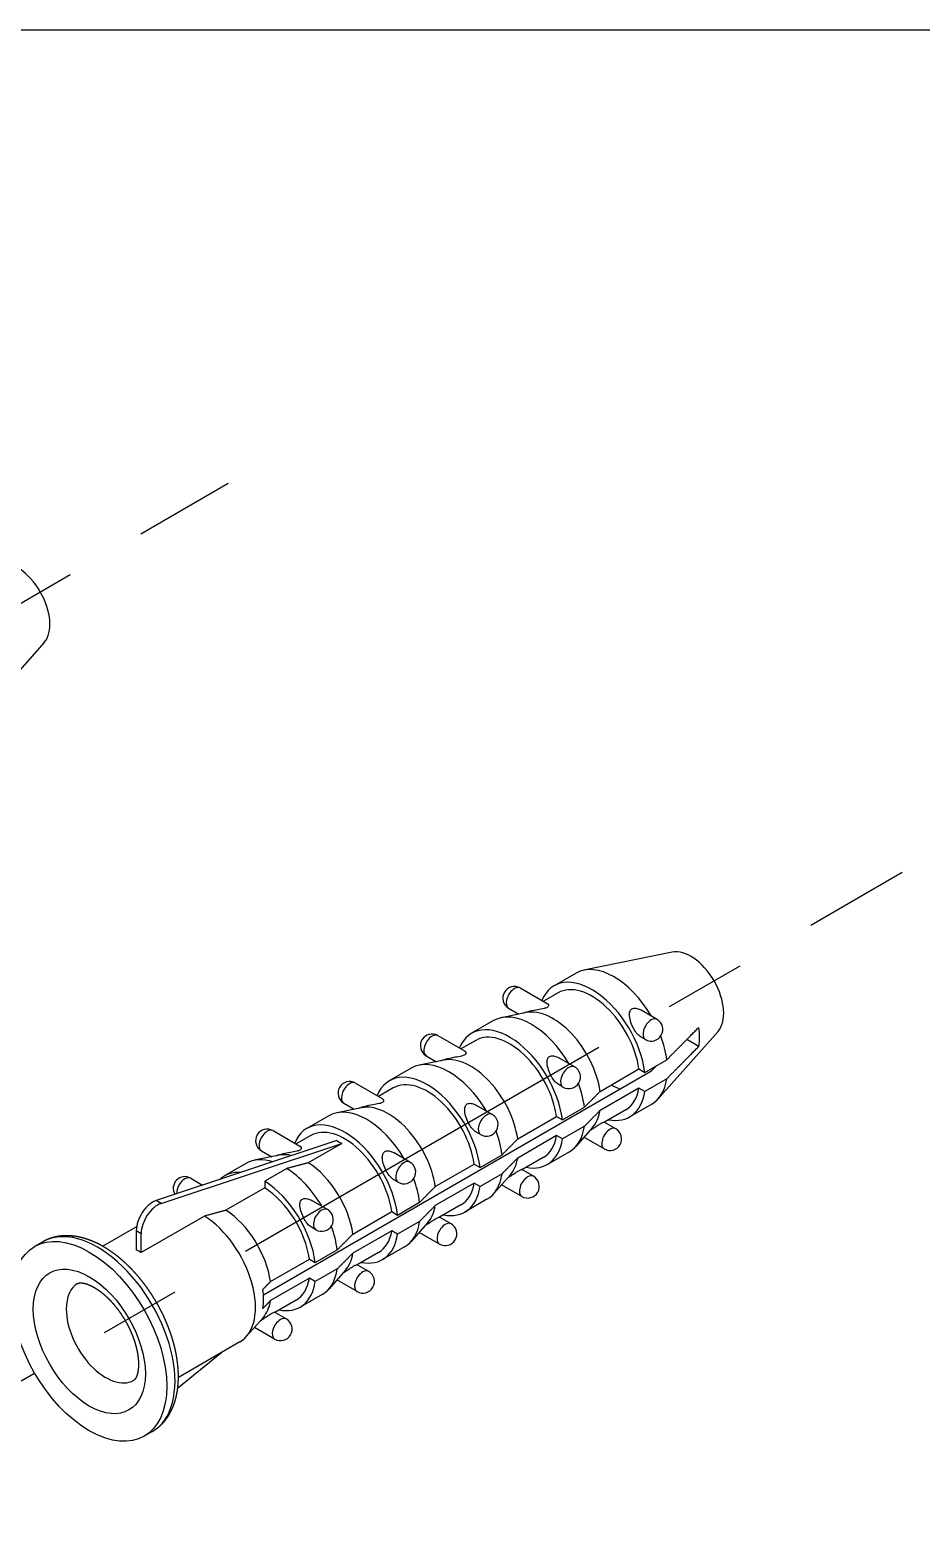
# Model space of a CAD drawing. Extents: x -4509 to -4089, y -1506 to -1209.
# Drawn here: x -4139.16 to -4120.03, y -1321.82 to -1289.96 of the extents above; entities that cross this region are included whole.
import ezdxf

# ---------------------------------------------------------------- set-up
doc = ezdxf.new("R2010")
doc.units = 0
doc.header["$LTSCALE"] = 7
doc.linetypes.add('CENTER', pattern=[2, 1.25, -0.25, 0.25, -0.25])
doc.layers.get('0').update_dxf_attribs({"color": 2, "linetype": 'CONTINUOUS'})
doc.layers.add('CL', color=1, linetype='CENTER')
doc.layers.add('D', color=2, linetype='CONTINUOUS')

msp = doc.modelspace()

# ---------------------------------------------------------------- linework, layer by layer
at = {"color": 2}
msp.add_lwpolyline([(-4180.62631, -1289.9554), (-4105.84188, -1289.9554), (-4105.84188, -1341.06926), (-4180.62631, -1341.06926)], close=True, dxfattribs=at)
at = {"layer": 'CL', "color": 1, "linetype": 'CENTER'}
for p, q in [((-4173.15102, -1321.77411), (-4134.89844, -1299.692)), ((-4158.77641, -1330.17), (-4120.44225, -1308.0408))]:
    msp.add_line(p, q, dxfattribs=at)
at = {"layer": 'D'}
for p, q in [((-4138.84685, -1303.10535), (-4140.13015, -1304.55487)), ((-4125.37255, -1309.75347), (-4127.26953, -1310.14007)), ((-4127.43819, -1310.20346), (-4127.91016, -1310.47595)), ((-4128.63436, -1310.52364), (-4128.06065, -1310.85487)), ((-4127.82266, -1310.62751), (-4128.13856, -1310.80989)), ((-4129.20596, -1311.22408), (-4129.67793, -1311.49657)), ((-4128.50614, -1311.05244), (-4129.0373, -1311.16069)), ((-4128.88436, -1310.95666), (-4128.66306, -1311.08442)), ((-4125.69987, -1311.19725), (-4126.03742, -1311.00237)), ((-4130.40213, -1311.54426), (-4129.82842, -1311.87549)), ((-4124.39066, -1311.45414), (-4125.67396, -1312.90367)), ((-4129.59043, -1311.64813), (-4129.90633, -1311.83051)), ((-4125.94987, -1311.63026), (-4126.04203, -1311.57705)), ((-4124.80447, -1311.77835), (-4125.06158, -1311.62991)), ((-4130.27391, -1312.07306), (-4130.80506, -1312.18131)), ((-4130.65213, -1311.97728), (-4130.43083, -1312.10504)), ((-4127.46764, -1312.21787), (-4127.80519, -1312.02299)), ((-4125.96229, -1312.33463), (-4125.49032, -1312.06213)), ((-4125.83534, -1312.31687), (-4134.14605, -1317.11506)), ((-4130.97372, -1312.2447), (-4131.4457, -1312.51719)), ((-4126.92169, -1312.74371), (-4126.08771, -1312.26221)), ((-4126.08771, -1312.26221), (-4125.96229, -1312.33463)), ((-4125.49032, -1312.47038), (-4125.96229, -1312.74287)), ((-4132.1699, -1312.56488), (-4131.59619, -1312.89611)), ((-4131.3582, -1312.66875), (-4131.6741, -1312.85113)), ((-4127.71764, -1312.65089), (-4127.8098, -1312.59767)), ((-4126.08771, -1312.67046), (-4126.92169, -1313.15196)), ((-4125.96229, -1312.74287), (-4126.08771, -1312.67046)), ((-4132.04168, -1313.09368), (-4132.57283, -1313.20193)), ((-4132.4199, -1312.9979), (-4132.1986, -1313.12566)), ((-4129.2354, -1313.23849), (-4129.57296, -1313.04361)), ((-4127.73006, -1313.35525), (-4127.25809, -1313.08275)), ((-4126.37266, -1313.13898), (-4126.82955, -1313.40277)), ((-4125.81319, -1313.01804), (-4126.28516, -1313.29054)), ((-4132.74149, -1313.26532), (-4133.21346, -1313.53781)), ((-4128.68946, -1313.76433), (-4127.85548, -1313.28284)), ((-4127.85548, -1313.28284), (-4127.73006, -1313.35525)), ((-4126.58375, -1313.54468), (-4126.83337, -1313.40056)), ((-4133.93766, -1313.5855), (-4133.36395, -1313.91674)), ((-4133.12596, -1313.68937), (-4133.44186, -1313.87175)), ((-4129.4854, -1313.67151), (-4129.57757, -1313.61829)), ((-4127.85548, -1313.69108), (-4128.68946, -1314.17258)), ((-4127.73006, -1313.76349), (-4127.85548, -1313.69108)), ((-4127.25809, -1313.491), (-4127.73006, -1313.76349)), ((-4127.08241, -1313.51843), (-4127.44173, -1313.92429)), ((-4126.83375, -1313.97769), (-4127.26737, -1313.72734)), ((-4132.5674, -1313.79763), (-4136.44635, -1315.08509)), ((-4136.34029, -1315.14633), (-4132.46133, -1313.85886)), ((-4134.18766, -1314.01852), (-4133.96636, -1314.14628)), ((-4132.46133, -1313.85886), (-4133.18191, -1314.27489)), ((-4131.00317, -1314.25911), (-4131.34072, -1314.06423)), ((-4127.58096, -1314.03866), (-4128.05293, -1314.31116)), ((-4134.50926, -1314.28594), (-4134.98123, -1314.55844)), ((-4133.80944, -1314.1143), (-4134.3406, -1314.22255)), ((-4133.64372, -1314.39846), (-4134.1157, -1314.67095)), ((-4130.45722, -1314.78495), (-4129.62324, -1314.30346)), ((-4129.62324, -1314.30346), (-4129.49783, -1314.37587)), ((-4129.49783, -1314.37587), (-4129.02586, -1314.10337)), ((-4128.14043, -1314.1596), (-4128.59732, -1314.42339)), ((-4135.70543, -1314.60613), (-4135.44913, -1314.7541)), ((-4134.1157, -1314.67095), (-4134.1157, -1314.81401)), ((-4131.25317, -1314.69213), (-4131.34534, -1314.63892)), ((-4129.62324, -1314.7117), (-4130.45722, -1315.1932)), ((-4129.49783, -1314.78412), (-4129.62324, -1314.7117)), ((-4129.02586, -1314.51162), (-4129.49783, -1314.78412)), ((-4128.85017, -1314.53905), (-4129.2095, -1314.94491)), ((-4128.35152, -1314.5653), (-4128.60114, -1314.42118)), ((-4134.1157, -1314.81401), (-4134.94967, -1315.29551)), ((-4128.60152, -1314.99831), (-4129.03513, -1314.74797)), ((-4136.34029, -1315.14633), (-4136.44635, -1315.08509)), ((-4132.77094, -1315.27973), (-4133.10849, -1315.08485)), ((-4132.22499, -1315.80557), (-4131.39101, -1315.32408)), ((-4131.39101, -1315.32408), (-4131.26559, -1315.39649)), ((-4131.26559, -1315.39649), (-4130.79362, -1315.12399)), ((-4129.9082, -1315.18022), (-4130.36509, -1315.44401)), ((-4129.34872, -1315.05928), (-4129.8207, -1315.33178)), ((-4136.86654, -1315.64692), (-4137.59441, -1316.06715)), ((-4135.41149, -1315.41908), (-4136.76735, -1316.20188)), ((-4133.02094, -1315.71275), (-4133.1131, -1315.65954)), ((-4130.79362, -1315.53224), (-4131.26559, -1315.80474)), ((-4130.61794, -1315.55967), (-4130.97726, -1315.96553)), ((-4130.11929, -1315.58592), (-4130.36891, -1315.4418)), ((-4138.87926, -1315.97181), (-4139.05604, -1316.07387)), ((-4136.87341, -1315.73098), (-4136.76735, -1315.79222)), ((-4136.87341, -1315.73098), (-4136.87341, -1316.14065)), ((-4136.76735, -1316.20188), (-4136.76735, -1315.79222)), ((-4131.39101, -1315.73233), (-4132.22499, -1316.21382)), ((-4131.26559, -1315.80474), (-4131.39101, -1315.73233)), ((-4130.36929, -1316.01893), (-4130.8029, -1315.76859)), ((-4133.03336, -1316.41711), (-4132.56139, -1316.14462)), ((-4131.67596, -1316.20084), (-4132.13285, -1316.46463)), ((-4131.11649, -1316.0799), (-4131.58846, -1316.3524)), ((-4133.99276, -1316.8262), (-4133.15878, -1316.3447)), ((-4133.15878, -1316.3447), (-4133.03336, -1316.41711)), ((-4132.56139, -1316.55286), (-4133.03336, -1316.82536)), ((-4132.38571, -1316.58029), (-4132.74503, -1316.98616)), ((-4131.88705, -1316.60654), (-4132.13667, -1316.46242)), ((-4133.15878, -1316.75295), (-4133.99276, -1317.23444)), ((-4133.03336, -1316.82536), (-4133.15878, -1316.75295)), ((-4132.13705, -1317.03955), (-4132.57067, -1316.78921)), ((-4133.44373, -1317.22146), (-4133.90062, -1317.48525)), ((-4132.88426, -1317.10053), (-4133.35623, -1317.37302)), ((-4134.15347, -1317.60091), (-4134.5128, -1318.00678)), ((-4133.65482, -1317.62716), (-4133.90444, -1317.48304)), ((-4133.90482, -1318.06018), (-4134.33844, -1317.80983)), ((-4134.65202, -1318.12115), (-4135.96941, -1318.88174)), ((-4135.03963, -1318.34493), (-4135.98539, -1319.12309)), ((-4136.52926, -1320.04213), (-4136.70604, -1320.14419))]:
    msp.add_line(p, q, dxfattribs=at)
for centre, start, end in [((-4128.75936, -1310.74015), 60, 240), ((-4125.82487, -1311.41376), 240, 60), ((-4130.52713, -1311.76077), 60, 240), ((-4127.59264, -1312.43438), 240, 60), ((-4132.2949, -1312.78139), 60, 240), ((-4129.3604, -1313.455), 240, 60), ((-4134.06266, -1313.80201), 60, 240), ((-4126.70875, -1313.76119), 240, 60), ((-4131.12817, -1314.47562), 240, 60), ((-4135.83043, -1314.82263), 60, 211.088434), ((-4128.47652, -1314.78181), 240, 60), ((-4132.89594, -1315.49624), 240, 60), ((-4130.24429, -1315.80243), 240, 60), ((-4132.01205, -1316.82305), 240, 60), ((-4133.77982, -1317.84367), 240, 60)]:
    msp.add_arc(centre, 0.25, start, end, dxfattribs=at)
for centre, major_axis, ratio, start_param, end_param in [((-4139.43253, -1302.3097), (-0.5, 0.86603), 0.57735027, 3.33221366, 6.0925643), ((-4126.62569, -1311.61075), (-0.8125, 1.40729), 0.57735027, 4.72291992, 6.28318531), ((-4124.97634, -1310.6585), (-0.5, 0.86603), 0.57735027, 3.33221366, 6.0925643), ((-4127.09766, -1311.88324), (-0.8125, 1.40729), 0.57735027, 4.08145042, 6.70456435), ((-4128.75936, -1310.74015), (0.125, 0.21651), 0.57735027, 0.78539816, 3.14159265), ((-4128.75936, -1310.74015), (0.125, 0.21651), 0.57735027, 0, 0.78539816), ((-4127.09766, -1311.88324), (-0.725, 1.25574), 0.57735027, 4.10027045, 6.28318531), ((-4128.39346, -1312.63137), (-0.8125, 1.40729), 0.57735027, 4.72291992, 6.28318531), ((-4127.93164, -1312.36474), (-0.725, 1.25574), 0.57735027, 4.10027045, 6.0925643), ((-4125.82487, -1311.41376), (0.125, 0.21651), 0.57735027, 0.78539816, 3.14159265), ((-4125.82487, -1311.41376), (0.125, 0.21651), 0.57735027, 0, 0.78539816), ((-4130.52713, -1311.76077), (0.125, 0.21651), 0.57735027, 0, 0.78539816), ((-4128.86543, -1312.90386), (-0.8125, 1.40729), 0.57735027, 4.08145042, 6.70456435), ((-4128.86543, -1312.90386), (-0.725, 1.25574), 0.57735027, 4.10027045, 6.28318531), ((-4125.68345, -1311.06675), (-0.63397, 1.09808), 0.57735027, 3.72852165, 4.12545999), ((-4130.52713, -1311.76077), (0.125, 0.21651), 0.57735027, 0.78539816, 3.14159265), ((-4126.62569, -1311.61075), (-0.8125, 1.40729), 0.57735027, 4.08145042, 4.4286151), ((-4130.16122, -1313.65199), (-0.8125, 1.40729), 0.57735027, 4.72291992, 6.28318531), ((-4129.69941, -1313.38536), (-0.725, 1.25574), 0.57735027, 4.10027045, 6.0925643), ((-4130.6332, -1313.92449), (-0.8125, 1.40729), 0.57735027, 4.08145042, 6.70456435), ((-4127.59264, -1312.43438), (0.125, 0.21651), 0.57735027, 0.78539816, 3.14159265), ((-4127.59264, -1312.43438), (0.125, 0.21651), 0.57735027, 0, 0.78539816), ((-4126.62569, -1311.61075), (-0.8125, 1.40729), 0.57735027, 3.14159265, 3.77253122), ((-4132.2949, -1312.78139), (0.125, 0.21651), 0.57735027, 0.78539816, 3.14159265), ((-4132.2949, -1312.78139), (0.125, 0.21651), 0.57735027, 0, 0.78539816), ((-4130.6332, -1313.92449), (-0.725, 1.25574), 0.57735027, 4.10027045, 6.28318531), ((-4128.39346, -1312.63137), (-0.8125, 1.40729), 0.57735027, 4.08145042, 4.4286151), ((-4127.09766, -1311.88324), (-0.8125, 1.40729), 0.57735027, 2.67322794, 3.77253122), ((-4126.66525, -1311.63359), (-0.6, 1.03923), 0.57735027, 2.3382591, 2.56606508), ((-4127.09766, -1311.88324), (-0.725, 1.25574), 0.57735027, 3.14159265, 3.75371118), ((-4131.92899, -1314.67261), (-0.8125, 1.40729), 0.57735027, 4.72291992, 6.28318531), ((-4131.46717, -1314.40598), (-0.725, 1.25574), 0.57735027, 4.10027045, 6.0925643), ((-4132.40096, -1314.94511), (-0.8125, 1.40729), 0.57735027, 4.08145042, 6.70456435), ((-4129.3604, -1313.455), (0.125, 0.21651), 0.57735027, 0.78539816, 3.14159265), ((-4129.3604, -1313.455), (0.125, 0.21651), 0.57735027, 0, 0.78539816), ((-4127.93164, -1312.36474), (-0.725, 1.25574), 0.57735027, 3.33221366, 3.75371118), ((-4134.06266, -1313.80201), (0.125, 0.21651), 0.57735027, 0.78539816, 3.14159265), ((-4134.06266, -1313.80201), (0.125, 0.21651), 0.57735027, 0, 0.78539816), ((-4132.40096, -1314.94511), (-0.725, 1.25574), 0.57735027, 4.10027045, 6.28318531), ((-4130.16122, -1313.65199), (-0.8125, 1.40729), 0.57735027, 4.08145042, 4.4286151), ((-4128.86543, -1312.90386), (-0.8125, 1.40729), 0.57735027, 2.67322794, 3.77253122), ((-4128.86543, -1312.90386), (-0.725, 1.25574), 0.57735027, 3.14159265, 3.75371118), ((-4128.39346, -1312.63137), (-0.8125, 1.40729), 0.57735027, 3.14159265, 3.77253122), ((-4126.70875, -1313.76119), (0.125, 0.21651), 0.57735027, 0.78539816, 3.14159265), ((-4126.70875, -1313.76119), (0.125, 0.21651), 0.57735027, 0, 0.78539816), ((-4133.23494, -1315.4266), (-0.725, 1.25574), 0.57735027, 5.7993934, 6.0925643), ((-4127.69714, -1312.22935), (4.92496, 1.48782), 0.16989685, 3.2480046, 3.35149906), ((-4133.69676, -1315.69323), (-0.8125, 1.40729), 0.57735027, 5.71496138, 6.28318531), ((-4133.69676, -1315.69323), (-0.8125, 1.40729), 0.57735027, 4.72291992, 5.4516169), ((-4133.23494, -1315.4266), (-0.725, 1.25574), 0.57735027, 4.10027045, 5.44603991), ((-4131.12817, -1314.47562), (0.125, 0.21651), 0.57735027, 0.78539816, 3.14159265), ((-4131.12817, -1314.47562), (0.125, 0.21651), 0.57735027, 0, 0.78539816), ((-4129.69941, -1313.38536), (-0.725, 1.25574), 0.57735027, 3.33221366, 3.75371118), ((-4135.83043, -1314.82263), (0.125, 0.21651), 0.57735027, 0.78539816, 2.42854654), ((-4135.83043, -1314.82263), (0.125, 0.21651), 0.57735027, 0, 0.78539816), ((-4134.16873, -1315.96573), (-0.8125, 1.40729), 0.57735027, 5.91558573, 6.41406349), ((-4134.16873, -1315.96573), (-0.8125, 1.40729), 0.57735027, 4.08145042, 5.4516169), ((-4131.92899, -1314.67261), (-0.8125, 1.40729), 0.57735027, 4.08145042, 4.4286151), ((-4130.6332, -1313.92449), (-0.725, 1.25574), 0.57735027, 3.14159265, 3.75371118), ((-4130.16122, -1313.65199), (-0.8125, 1.40729), 0.57735027, 3.14159265, 3.77253122), ((-4128.47652, -1314.78181), (0.125, 0.21651), 0.57735027, 0.78539816, 3.14159265), ((-4128.47652, -1314.78181), (0.125, 0.21651), 0.57735027, 0, 0.78539816), ((-4134.16873, -1315.96573), (-0.725, 1.25574), 0.57735027, 4.10027045, 5.44603991), ((-4130.6332, -1313.92449), (-0.8125, 1.40729), 0.57735027, 2.67322794, 3.77253122), ((-4136.51986, -1315.52686), (0.25, 0.43301), 0.57735027, 0.57595865, 2.35619449), ((-4136.41379, -1315.5881), (0.25, 0.43301), 0.57735027, 0.57595865, 2.35619449), ((-4135.00271, -1316.44722), (-0.725, 1.25574), 0.57735027, 4.10027045, 5.44603991), ((-4132.89594, -1315.49624), (0.125, 0.21651), 0.57735027, 0.78539816, 3.14159265), ((-4132.89594, -1315.49624), (0.125, 0.21651), 0.57735027, 0, 0.78539816), ((-4131.46717, -1314.40598), (-0.725, 1.25574), 0.57735027, 3.33221366, 3.75371118), ((-4137.88104, -1318.10903), (-1.175, 2.03516), 0.57735027, 3.92699082, 10.21017612), ((-4137.70426, -1318.00697), (-1.175, 2.03516), 0.57735027, 3.14159265, 6.28318531), ((-4135.46452, -1316.71385), (-0.8125, 1.40729), 0.57735027, 3.14159265, 5.4516169), ((-4133.69676, -1315.69323), (-0.8125, 1.40729), 0.57735027, 4.08145042, 4.4286151), ((-4131.92899, -1314.67261), (-0.8125, 1.40729), 0.57735027, 3.14159265, 3.77253122), ((-4130.24429, -1315.80243), (0.125, 0.21651), 0.57735027, 0.78539816, 3.14159265), ((-4130.24429, -1315.80243), (0.125, 0.21651), 0.57735027, 0, 0.78539816), ((-4132.40096, -1314.94511), (-0.8125, 1.40729), 0.57735027, 2.67322794, 3.77253122), ((-4132.40096, -1314.94511), (-0.725, 1.25574), 0.57735027, 3.14159265, 3.75371118), ((-4136.82038, -1317.49666), (-0.8125, 1.40729), 0.57735027, 5.4516169, 5.54395739), ((-4133.23494, -1315.4266), (-0.725, 1.25574), 0.57735027, 3.33221366, 3.75371118), ((-4137.88104, -1318.10903), (-0.85, 1.47224), 0.57735027, 3.92699082, 10.21017612), ((-4133.69676, -1315.69323), (-0.8125, 1.40729), 0.57735027, 3.14159265, 3.77253122), ((-4132.01205, -1316.82305), (0.125, 0.21651), 0.57735027, 0.78539816, 3.14159265), ((-4132.01205, -1316.82305), (0.125, 0.21651), 0.57735027, 0, 0.78539816), ((-4137.52749, -1317.90491), (-0.6, 1.03923), 0.57735027, 0, 0.78539816), ((-4134.16873, -1315.96573), (-0.8125, 1.40729), 0.57735027, 2.67322794, 3.77253122), ((-4134.16873, -1315.96573), (-0.725, 1.25574), 0.57735027, 3.14159265, 3.75371118), ((-4135.22939, -1316.5781), (-0.76795, 1.33013), 0.57735027, 3.76349217, 4.09048946), ((-4135.00271, -1316.44722), (-0.725, 1.25574), 0.57735027, 3.33221366, 3.75371118), ((-4137.52749, -1317.90491), (-0.6, 1.03923), 0.57735027, 0.78539816, 3.14159265), ((-4133.77982, -1317.84367), (0.125, 0.21651), 0.57735027, 0.78539816, 3.14159265), ((-4133.77982, -1317.84367), (0.125, 0.21651), 0.57735027, 0, 0.78539816)]:
    msp.add_ellipse(centre, major_axis=major_axis, ratio=ratio, start_param=start_param, end_param=end_param, dxfattribs=at)
for points, degree, knots in [([(-4128.06065, -1310.85487), (-4128.0549, -1310.85819), (-4128.0498, -1310.86199), (-4128.03471, -1310.87645), (-4128.02538, -1310.89225), (-4128.03242, -1310.91419), (-4128.03512, -1310.91938), (-4128.04449, -1310.92994), (-4128.05128, -1310.9353), (-4128.05954, -1310.94007)], 3, [3.634859396, 3.634859396, 3.634859396, 3.634859396, 3.746380796, 3.746380796, 4.017587524, 4.017587524, 4.087640815, 4.087640815, 4.157694107, 4.157694107, 4.157694107, 4.157694107]), ([(-4128.05954, -1310.94007), (-4128.06779, -1310.94483), (-4128.07833, -1310.94947), (-4128.10123, -1310.95755), (-4128.11354, -1310.96103), (-4128.16867, -1310.97497), (-4128.21947, -1310.98312), (-4128.31676, -1311.00012), (-4128.37425, -1311.01074), (-4128.47764, -1311.03486), (-4128.52335, -1311.04828), (-4128.56222, -1311.06234), (-4128.56666, -1311.064), (-4128.571, -1311.06566)], 3, [0, 0, 0, 0, 0.07005329, 0.07005329, 0.14010658, 0.14010658, 0.41131331, 0.41131331, 0.78701214, 0.78701214, 1.16271097, 1.16271097, 1.21215642, 1.21215642, 1.21215642, 1.21215642]), ([(-4126.04203, -1311.57705), (-4126.07073, -1311.56043), (-4126.0988, -1311.5363), (-4126.15249, -1311.47591), (-4126.17755, -1311.43863), (-4126.22186, -1311.35971), (-4126.24346, -1311.31103), (-4126.27597, -1311.21328), (-4126.28701, -1311.16423), (-4126.29232, -1311.09095), (-4126.29119, -1311.06007), (-4126.27945, -1311.02014), (-4126.27386, -1311.00787), (-4126.25879, -1310.98672), (-4126.24929, -1310.97786), (-4126.22631, -1310.9646), (-4126.21322, -1310.96041), (-4126.18498, -1310.95655), (-4126.16985, -1310.95687), (-4126.12346, -1310.96324), (-4126.0912, -1310.97483), (-4126.05432, -1310.99297), (-4126.04585, -1310.9975), (-4126.03742, -1311.00237)], 3, [0.39435083, 0.39435083, 0.39435083, 0.39435083, 0.61700296, 0.61700296, 0.86517829, 0.86517829, 1.16014743, 1.16014743, 1.45511658, 1.45511658, 1.65006889, 1.65006889, 1.74754504, 1.74754504, 1.84502119, 1.84502119, 1.94249734, 1.94249734, 2.0399735, 2.0399735, 2.2349258, 2.2349258, 2.29300733, 2.29300733, 2.29300733, 2.29300733]), ([(-4129.8273, -1311.96069), (-4129.83556, -1311.96546), (-4129.8461, -1311.97009), (-4129.86899, -1311.97817), (-4129.88131, -1311.98165), (-4129.93643, -1311.99559), (-4129.98723, -1312.00374), (-4130.08452, -1312.02074), (-4130.14202, -1312.03136), (-4130.24541, -1312.05549), (-4130.29112, -1312.0689), (-4130.32999, -1312.08296), (-4130.33443, -1312.08462), (-4130.33877, -1312.08628)], 3, [0, 0, 0, 0, 0.07005329, 0.07005329, 0.14010658, 0.14010658, 0.41131331, 0.41131331, 0.78701214, 0.78701214, 1.16271097, 1.16271097, 1.21215642, 1.21215642, 1.21215642, 1.21215642]), ([(-4129.82842, -1311.87549), (-4129.82266, -1311.87881), (-4129.81756, -1311.88261), (-4129.80248, -1311.89707), (-4129.79315, -1311.91287), (-4129.80018, -1311.93481), (-4129.80289, -1311.94), (-4129.81226, -1311.95056), (-4129.81905, -1311.95592), (-4129.8273, -1311.96069)], 3, [3.634859396, 3.634859396, 3.634859396, 3.634859396, 3.746380796, 3.746380796, 4.017587524, 4.017587524, 4.087640815, 4.087640815, 4.157694107, 4.157694107, 4.157694107, 4.157694107]), ([(-4127.8098, -1312.59767), (-4127.83849, -1312.58105), (-4127.86657, -1312.55692), (-4127.92026, -1312.49653), (-4127.94531, -1312.45926), (-4127.98963, -1312.38033), (-4128.01123, -1312.33165), (-4128.04374, -1312.2339), (-4128.05478, -1312.18485), (-4128.06009, -1312.11157), (-4128.05896, -1312.0807), (-4128.04721, -1312.04077), (-4128.04163, -1312.02849), (-4128.02655, -1312.00734), (-4128.01706, -1311.99848), (-4127.99408, -1311.98522), (-4127.98099, -1311.98104), (-4127.95275, -1311.97718), (-4127.93761, -1311.97749), (-4127.89123, -1311.98386), (-4127.85896, -1311.99545), (-4127.82209, -1312.01359), (-4127.81362, -1312.01812), (-4127.80519, -1312.02299)], 3, [0.39435083, 0.39435083, 0.39435083, 0.39435083, 0.61700296, 0.61700296, 0.86517829, 0.86517829, 1.16014743, 1.16014743, 1.45511658, 1.45511658, 1.65006889, 1.65006889, 1.74754504, 1.74754504, 1.84502119, 1.84502119, 1.94249734, 1.94249734, 2.0399735, 2.0399735, 2.2349258, 2.2349258, 2.29300733, 2.29300733, 2.29300733, 2.29300733]), ([(-4131.59507, -1312.98131), (-4131.60333, -1312.98608), (-4131.61386, -1312.99071), (-4131.63676, -1312.99879), (-4131.64908, -1313.00227), (-4131.7042, -1313.01621), (-4131.755, -1313.02436), (-4131.85229, -1313.04136), (-4131.90979, -1313.05198), (-4132.01317, -1313.07611), (-4132.05888, -1313.08952), (-4132.09776, -1313.10358), (-4132.10219, -1313.10524), (-4132.10653, -1313.1069)], 3, [0, 0, 0, 0, 0.07005329, 0.07005329, 0.14010658, 0.14010658, 0.41131331, 0.41131331, 0.78701214, 0.78701214, 1.16271097, 1.16271097, 1.21215642, 1.21215642, 1.21215642, 1.21215642]), ([(-4131.59619, -1312.89611), (-4131.59043, -1312.89943), (-4131.58533, -1312.90323), (-4131.57025, -1312.91769), (-4131.56092, -1312.93349), (-4131.56795, -1312.95543), (-4131.57065, -1312.96062), (-4131.58003, -1312.97118), (-4131.58682, -1312.97654), (-4131.59507, -1312.98131)], 3, [3.634859396, 3.634859396, 3.634859396, 3.634859396, 3.746380796, 3.746380796, 4.017587524, 4.017587524, 4.087640815, 4.087640815, 4.157694107, 4.157694107, 4.157694107, 4.157694107]), ([(-4129.57757, -1313.61829), (-4129.60626, -1313.60167), (-4129.63433, -1313.57754), (-4129.68803, -1313.51715), (-4129.71308, -1313.47988), (-4129.75739, -1313.40096), (-4129.779, -1313.35227), (-4129.81151, -1313.25453), (-4129.82254, -1313.20547), (-4129.82786, -1313.13219), (-4129.82673, -1313.10132), (-4129.81498, -1313.06139), (-4129.80939, -1313.04911), (-4129.79432, -1313.02796), (-4129.78482, -1313.0191), (-4129.76185, -1313.00584), (-4129.74875, -1313.00166), (-4129.72052, -1312.9978), (-4129.70538, -1312.99811), (-4129.659, -1313.00448), (-4129.62673, -1313.01607), (-4129.58985, -1313.03421), (-4129.58139, -1313.03874), (-4129.57296, -1313.04361)], 3, [0.39435083, 0.39435083, 0.39435083, 0.39435083, 0.61700296, 0.61700296, 0.86517829, 0.86517829, 1.16014743, 1.16014743, 1.45511658, 1.45511658, 1.65006889, 1.65006889, 1.74754504, 1.74754504, 1.84502119, 1.84502119, 1.94249734, 1.94249734, 2.0399735, 2.0399735, 2.2349258, 2.2349258, 2.29300733, 2.29300733, 2.29300733, 2.29300733]), ([(-4127.13577, -1313.5787), (-4127.1141, -1313.56516), (-4127.09161, -1313.55042), (-4127.04425, -1313.51887), (-4127.01683, -1313.50034), (-4126.96374, -1313.46565), (-4126.93801, -1313.44957), (-4126.89494, -1313.4247), (-4126.8755, -1313.41471), (-4126.84726, -1313.40244), (-4126.8385, -1313.40008), (-4126.83425, -1313.40024), (-4126.83373, -1313.40036), (-4126.83337, -1313.40056)], 3, [1.544534954, 1.544534954, 1.544534954, 1.544534954, 1.713363348, 1.713363348, 1.896105201, 1.896105201, 2.078847054, 2.078847054, 2.261588906, 2.261588906, 2.444330759, 2.444330759, 2.480313852, 2.480313852, 2.480313852, 2.480313852]), ([(-4133.36284, -1314.00193), (-4133.37109, -1314.0067), (-4133.38163, -1314.01134), (-4133.40453, -1314.01941), (-4133.41684, -1314.02289), (-4133.47197, -1314.03683), (-4133.52277, -1314.04498), (-4133.62006, -1314.06198), (-4133.67755, -1314.0726), (-4133.78094, -1314.09673), (-4133.82665, -1314.11014), (-4133.86552, -1314.1242), (-4133.86996, -1314.12586), (-4133.8743, -1314.12752)], 3, [0, 0, 0, 0, 0.07005329, 0.07005329, 0.14010658, 0.14010658, 0.41131331, 0.41131331, 0.78701214, 0.78701214, 1.16271097, 1.16271097, 1.21215642, 1.21215642, 1.21215642, 1.21215642]), ([(-4133.36395, -1313.91674), (-4133.3582, -1313.92006), (-4133.3531, -1313.92385), (-4133.33801, -1313.93831), (-4133.32869, -1313.95411), (-4133.33572, -1313.97605), (-4133.33842, -1313.98124), (-4133.34779, -1313.9918), (-4133.35458, -1313.99716), (-4133.36284, -1314.00193)], 3, [3.634859396, 3.634859396, 3.634859396, 3.634859396, 3.746380796, 3.746380796, 4.017587524, 4.017587524, 4.087640815, 4.087640815, 4.157694107, 4.157694107, 4.157694107, 4.157694107]), ([(-4131.34534, -1314.63892), (-4131.37403, -1314.62229), (-4131.4021, -1314.59816), (-4131.45579, -1314.53777), (-4131.48085, -1314.5005), (-4131.52516, -1314.42158), (-4131.54677, -1314.37289), (-4131.57927, -1314.27515), (-4131.59031, -1314.22609), (-4131.59563, -1314.15281), (-4131.59449, -1314.12194), (-4131.58275, -1314.08201), (-4131.57716, -1314.06973), (-4131.56209, -1314.04858), (-4131.55259, -1314.03972), (-4131.52961, -1314.02646), (-4131.51652, -1314.02228), (-4131.48828, -1314.01842), (-4131.47315, -1314.01873), (-4131.42676, -1314.0251), (-4131.3945, -1314.03669), (-4131.35762, -1314.05483), (-4131.34916, -1314.05936), (-4131.34072, -1314.06423)], 3, [0.39435083, 0.39435083, 0.39435083, 0.39435083, 0.61700296, 0.61700296, 0.86517829, 0.86517829, 1.16014743, 1.16014743, 1.45511658, 1.45511658, 1.65006889, 1.65006889, 1.74754504, 1.74754504, 1.84502119, 1.84502119, 1.94249734, 1.94249734, 2.0399735, 2.0399735, 2.2349258, 2.2349258, 2.29300733, 2.29300733, 2.29300733, 2.29300733]), ([(-4128.90353, -1314.59932), (-4128.88187, -1314.58578), (-4128.85938, -1314.57104), (-4128.81202, -1314.53949), (-4128.7846, -1314.52096), (-4128.7315, -1314.48627), (-4128.70578, -1314.47019), (-4128.66271, -1314.44532), (-4128.64326, -1314.43533), (-4128.61503, -1314.42306), (-4128.60627, -1314.4207), (-4128.60202, -1314.42086), (-4128.6015, -1314.42098), (-4128.60114, -1314.42118)], 3, [1.544534954, 1.544534954, 1.544534954, 1.544534954, 1.713363348, 1.713363348, 1.896105201, 1.896105201, 2.078847054, 2.078847054, 2.261588906, 2.261588906, 2.444330759, 2.444330759, 2.480313852, 2.480313852, 2.480313852, 2.480313852]), ([(-4133.1131, -1315.65954), (-4133.14179, -1315.64291), (-4133.16987, -1315.61878), (-4133.22356, -1315.55839), (-4133.24861, -1315.52112), (-4133.29293, -1315.4422), (-4133.31453, -1315.39352), (-4133.34704, -1315.29577), (-4133.35808, -1315.24671), (-4133.36339, -1315.17343), (-4133.36226, -1315.14256), (-4133.35051, -1315.10263), (-4133.34493, -1315.09035), (-4133.32985, -1315.06921), (-4133.32036, -1315.06034), (-4133.29738, -1315.04708), (-4133.28429, -1315.0429), (-4133.25605, -1315.03904), (-4133.24092, -1315.03935), (-4133.19453, -1315.04572), (-4133.16226, -1315.05731), (-4133.12539, -1315.07545), (-4133.11692, -1315.07998), (-4133.10849, -1315.08485)], 3, [0.39435083, 0.39435083, 0.39435083, 0.39435083, 0.61700296, 0.61700296, 0.86517829, 0.86517829, 1.16014743, 1.16014743, 1.45511658, 1.45511658, 1.65006889, 1.65006889, 1.74754504, 1.74754504, 1.84502119, 1.84502119, 1.94249734, 1.94249734, 2.0399735, 2.0399735, 2.2349258, 2.2349258, 2.29300733, 2.29300733, 2.29300733, 2.29300733]), ([(-4130.6713, -1315.61994), (-4130.64964, -1315.6064), (-4130.62715, -1315.59166), (-4130.57978, -1315.56011), (-4130.55236, -1315.54158), (-4130.49927, -1315.50689), (-4130.47355, -1315.49081), (-4130.43047, -1315.46594), (-4130.41103, -1315.45595), (-4130.38279, -1315.44368), (-4130.37403, -1315.44132), (-4130.36978, -1315.44148), (-4130.36926, -1315.4416), (-4130.36891, -1315.4418)], 3, [1.544534954, 1.544534954, 1.544534954, 1.544534954, 1.713363348, 1.713363348, 1.896105201, 1.896105201, 2.078847054, 2.078847054, 2.261588906, 2.261588906, 2.444330759, 2.444330759, 2.480313852, 2.480313852, 2.480313852, 2.480313852]), ([(-4136.52926, -1320.04213), (-4136.48766, -1320.01666), (-4136.4474, -1319.98909), (-4136.40856, -1319.95947), (-4136.37123, -1319.9279), (-4136.33546, -1319.89445), (-4136.30132, -1319.8592), (-4136.26883, -1319.82226), (-4136.23803, -1319.7837), (-4136.20894, -1319.74361), (-4136.1821, -1319.70293), (-4136.15692, -1319.66093), (-4136.1334, -1319.61769), (-4136.11152, -1319.57328), (-4136.09127, -1319.52774), (-4136.07264, -1319.48115), (-4136.05562, -1319.43355), (-4136.04019, -1319.38499), (-4136.02632, -1319.33552), (-4136.01401, -1319.28519), (-4136.00195, -1319.22734), (-4135.99182, -1319.16849), (-4135.9836, -1319.10869), (-4135.97726, -1319.04801), (-4135.97279, -1318.98648), (-4135.97015, -1318.92417), (-4135.96934, -1318.86112), (-4135.97033, -1318.79738), (-4135.97309, -1318.733), (-4135.97762, -1318.66804), (-4135.98411, -1318.60053), (-4135.99243, -1318.53251), (-4136.00256, -1318.46404), (-4136.01448, -1318.39518), (-4136.02816, -1318.326), (-4136.04358, -1318.25656), (-4136.06072, -1318.18691), (-4136.07956, -1318.11713), (-4136.10007, -1318.04727), (-4136.12223, -1317.97741), (-4136.14582, -1317.90813), (-4136.17098, -1317.83897), (-4136.19767, -1317.77), (-4136.22588, -1317.70128), (-4136.25556, -1317.63287), (-4136.2867, -1317.56485), (-4136.31925, -1317.49728), (-4136.35318, -1317.43023), (-4136.38846, -1317.36375), (-4136.42506, -1317.29791), (-4136.46276, -1317.23308), (-4136.50168, -1317.16901), (-4136.5418, -1317.10577), (-4136.58307, -1317.04342), (-4136.62545, -1316.98203), (-4136.66891, -1316.92164), (-4136.71341, -1316.86232), (-4136.75889, -1316.80413), (-4136.80533, -1316.74713), (-4136.85269, -1316.69138), (-4136.9011, -1316.63671), (-4136.95035, -1316.5834), (-4137.00039, -1316.53152), (-4137.05118, -1316.48111), (-4137.10267, -1316.43222), (-4137.15483, -1316.38492), (-4137.20761, -1316.33923), (-4137.26098, -1316.29523), (-4137.31488, -1316.25294), (-4137.36929, -1316.21243), (-4137.42459, -1316.17344), (-4137.48032, -1316.13634), (-4137.53644, -1316.10117), (-4137.59292, -1316.068), (-4137.6497, -1316.03686), (-4137.70676, -1316.0078), (-4137.76406, -1315.98087), (-4137.82156, -1315.95612), (-4137.87923, -1315.9336), (-4137.93702, -1315.91335), (-4137.99342, -1315.89588), (-4138.04986, -1315.88066), (-4138.10631, -1315.86777), (-4138.16272, -1315.85725), (-4138.21904, -1315.84916), (-4138.27522, -1315.84357), (-4138.33119, -1315.84052), (-4138.38689, -1315.84009), (-4138.44223, -1315.84231), (-4138.49712, -1315.84726), (-4138.54762, -1315.85433), (-4138.59755, -1315.86381), (-4138.64681, -1315.87572), (-4138.6953, -1315.89009), (-4138.7429, -1315.9069), (-4138.78951, -1315.92614), (-4138.835, -1315.94779), (-4138.87926, -1315.97181)], 1, [5.49778714, 5.49778714, 5.52743482, 5.55708251, 5.58673019, 5.61637787, 5.64602555, 5.67567323, 5.70532091, 5.73496859, 5.76461627, 5.79366705, 5.82271784, 5.85176862, 5.8808194, 5.90987018, 5.93892096, 5.96797175, 5.99702253, 6.02607331, 6.05512409, 6.08793887, 6.12075365, 6.15356844, 6.18638322, 6.219198, 6.25201278, 6.28482756, 6.31764235, 6.35045713, 6.38327191, 6.41709574, 6.45091957, 6.4847434, 6.51856723, 6.55239106, 6.58621489, 6.62003872, 6.65386255, 6.68768637, 6.7215102, 6.75507942, 6.78864864, 6.82221786, 6.85578708, 6.88935629, 6.92292551, 6.95649473, 6.99006395, 7.02363317, 7.05720238, 7.09061924, 7.1240361, 7.15745296, 7.19086982, 7.22428667, 7.25770353, 7.29112039, 7.32453725, 7.35795411, 7.39137097, 7.42492068, 7.45847039, 7.4920201, 7.52556982, 7.55911953, 7.59266924, 7.62621895, 7.65976867, 7.69331838, 7.72686809, 7.76068603, 7.79450397, 7.82832191, 7.86213985, 7.89595778, 7.92977572, 7.96359366, 7.9974116, 8.03122954, 8.06504748, 8.09799437, 8.13094126, 8.16388816, 8.19683505, 8.22978194, 8.26272884, 8.29567573, 8.32862262, 8.36156952, 8.39451641, 8.42512433, 8.45573226, 8.48634018, 8.5169481, 8.54755603, 8.57816395, 8.60877187, 8.6393798, 8.6393798]), ([(-4132.43907, -1316.64056), (-4132.4174, -1316.62702), (-4132.39491, -1316.61228), (-4132.34755, -1316.58073), (-4132.32013, -1316.5622), (-4132.26704, -1316.52751), (-4132.24131, -1316.51143), (-4132.19824, -1316.48656), (-4132.1788, -1316.47657), (-4132.15056, -1316.4643), (-4132.1418, -1316.46194), (-4132.13755, -1316.4621), (-4132.13703, -1316.46222), (-4132.13667, -1316.46242)], 3, [1.544534954, 1.544534954, 1.544534954, 1.544534954, 1.713363348, 1.713363348, 1.896105201, 1.896105201, 2.078847054, 2.078847054, 2.261588906, 2.261588906, 2.444330759, 2.444330759, 2.480313852, 2.480313852, 2.480313852, 2.480313852]), ([(-4138.12749, -1316.86568), (-4138.11558, -1316.86022), (-4138.09718, -1316.85552), (-4138.06772, -1316.85304), (-4138.05342, -1316.85329), (-4138.0372, -1316.85445), (-4138.01906, -1316.85671), (-4137.99904, -1316.86022), (-4137.97719, -1316.86513), (-4137.9536, -1316.87157), (-4137.92839, -1316.87965), (-4137.90165, -1316.88947), (-4137.87549, -1316.90023), (-4137.84822, -1316.91261), (-4137.81995, -1316.92663), (-4137.7908, -1316.94231), (-4137.76086, -1316.95967), (-4137.73025, -1316.97869), (-4137.69906, -1316.99938), (-4137.6664, -1317.02243), (-4137.63335, -1317.04721), (-4137.60001, -1317.07369), (-4137.56648, -1317.10182), (-4137.53286, -1317.13156), (-4137.49924, -1317.16287), (-4137.46572, -1317.19568), (-4137.43091, -1317.23149), (-4137.39641, -1317.26881), (-4137.36229, -1317.30757), (-4137.32865, -1317.34769), (-4137.29557, -1317.38908), (-4137.26314, -1317.43167), (-4137.23143, -1317.47537), (-4137.20365, -1317.51545), (-4137.17657, -1317.55628), (-4137.15023, -1317.59779), (-4137.12469, -1317.63991), (-4137.09997, -1317.68257), (-4137.07614, -1317.7257), (-4137.05323, -1317.76921), (-4137.03128, -1317.81305), (-4137.01028, -1317.85719), (-4136.99031, -1317.9015), (-4136.9714, -1317.94589), (-4136.95357, -1317.99027), (-4136.93686, -1318.03457), (-4136.92128, -1318.07871), (-4136.90686, -1318.1226), (-4136.8936, -1318.16615), (-4136.88018, -1318.2143), (-4136.86825, -1318.26181), (-4136.85781, -1318.30855), (-4136.84886, -1318.3544), (-4136.84139, -1318.39924), (-4136.83538, -1318.44295), (-4136.83082, -1318.4854), (-4136.82777, -1318.52474), (-4136.82598, -1318.56271), (-4136.8254, -1318.5992), (-4136.82598, -1318.63412), (-4136.82765, -1318.66736), (-4136.83034, -1318.69882), (-4136.83396, -1318.72843), (-4136.83825, -1318.7552), (-4136.84323, -1318.7801), (-4136.84878, -1318.80307), (-4136.8548, -1318.82409), (-4136.86115, -1318.84313), (-4136.86771, -1318.86019), (-4136.87435, -1318.8753), (-4136.88168, -1318.88987), (-4136.88878, -1318.9022), (-4136.89551, -1318.91243), (-4136.90175, -1318.92078), (-4136.90745, -1318.92746), (-4136.91258, -1318.93274), (-4136.9172, -1318.93689), (-4136.92247, -1318.94094), (-4136.92749, -1318.94414)], 1, [3.92699082, 3.92699082, 4.03171057, 4.13643033, 4.24115008, 4.27995386, 4.31875764, 4.35756142, 4.3963652, 4.43516898, 4.47397276, 4.51277654, 4.55158032, 4.58773595, 4.62389158, 4.66004721, 4.69620284, 4.73235848, 4.76851411, 4.80466974, 4.8419532, 4.87923665, 4.91652011, 4.95380357, 4.99108703, 5.02837048, 5.06565394, 5.10458069, 5.14350744, 5.18243419, 5.22136094, 5.26028769, 5.29921443, 5.33814118, 5.37307596, 5.40801074, 5.44294552, 5.4778803, 5.51281508, 5.54774986, 5.58268464, 5.61761942, 5.652615, 5.68761059, 5.72260617, 5.75760175, 5.79259733, 5.82759291, 5.86258849, 5.89758407, 5.93667536, 5.97576666, 6.01485795, 6.05394924, 6.09304053, 6.13213183, 6.17122312, 6.20863964, 6.24605616, 6.28347268, 6.3208892, 6.35830572, 6.39572224, 6.43313876, 6.46929288, 6.505447, 6.54160112, 6.57775524, 6.61390937, 6.65006349, 6.68621761, 6.72640039, 6.76658318, 6.80676596, 6.84694874, 6.88713153, 6.92731431, 6.96749709, 7.01804028, 7.06858347, 7.06858347]), ([(-4134.20683, -1317.66118), (-4134.18517, -1317.64764), (-4134.16268, -1317.6329), (-4134.11532, -1317.60135), (-4134.0879, -1317.58282), (-4134.0348, -1317.54813), (-4134.00908, -1317.53205), (-4133.96601, -1317.50718), (-4133.94656, -1317.49719), (-4133.91833, -1317.48492), (-4133.90957, -1317.48256), (-4133.90532, -1317.48272), (-4133.9048, -1317.48284), (-4133.90444, -1317.48304)], 3, [1.544534954, 1.544534954, 1.544534954, 1.544534954, 1.713363348, 1.713363348, 1.896105201, 1.896105201, 2.078847054, 2.078847054, 2.261588906, 2.261588906, 2.444330759, 2.444330759, 2.480313852, 2.480313852, 2.480313852, 2.480313852])]:
    msp.add_open_spline(points, degree=degree, knots=knots, dxfattribs=at)
for points, weights in [([(-4125.49032, -1312.06213), (-4125.10325, -1311.67236), (-4124.80447, -1311.3701)], [1, 1.00794853007, 1]), ([(-4124.80447, -1311.77835), (-4125.10325, -1312.08061), (-4125.49032, -1312.47038)], [1, 1.00794853008, 1]), ([(-4125.70812, -1312.18788), (-4125.7698, -1312.25047), (-4125.83534, -1312.31687)], [1.00474377496, 1.00279511967, 1]), ([(-4127.25809, -1313.08275), (-4127.07996, -1312.90338), (-4126.92169, -1312.74371)], [1, 1.00166769856, 1]), ([(-4126.92169, -1313.15196), (-4127.07996, -1313.31163), (-4127.25809, -1313.491)], [1, 1.00166769854, 1]), ([(-4129.02586, -1314.10337), (-4128.84773, -1313.924), (-4128.68946, -1313.76433)], [1, 1.0016676985, 1]), ([(-4133.18191, -1314.27489), (-4133.39964, -1314.33314), (-4133.64372, -1314.39846)], [1, 1.001627238, 1]), ([(-4128.68946, -1314.17258), (-4128.84773, -1314.33225), (-4129.02586, -1314.51162)], [1, 1.00166769852, 1]), ([(-4130.79362, -1315.12399), (-4130.61549, -1314.94462), (-4130.45722, -1314.78495)], [1, 1.00166769852, 1]), ([(-4134.94967, -1315.29551), (-4135.16741, -1315.35376), (-4135.41149, -1315.41908)], [1, 1.00162723754, 1]), ([(-4130.45722, -1315.1932), (-4130.61549, -1315.35287), (-4130.79362, -1315.53224)], [1, 1.00166769856, 1]), ([(-4132.56139, -1316.14462), (-4132.38326, -1315.96524), (-4132.22499, -1315.80557)], [1, 1.00166769851, 1]), ([(-4132.22499, -1316.21382), (-4132.38326, -1316.37349), (-4132.56139, -1316.55286)], [1, 1.00166769856, 1]), ([(-4134.15783, -1316.99264), (-4134.07282, -1316.90697), (-4133.99276, -1316.8262)], [1, 1.00042602008, 1]), ([(-4133.99276, -1317.23444), (-4134.07282, -1317.31522), (-4134.15783, -1317.40089)], [1, 1.00042602007, 1])]:
    msp.add_rational_spline(points, weights, degree=2, dxfattribs=at)

doc.saveas('drawing.dxf')
